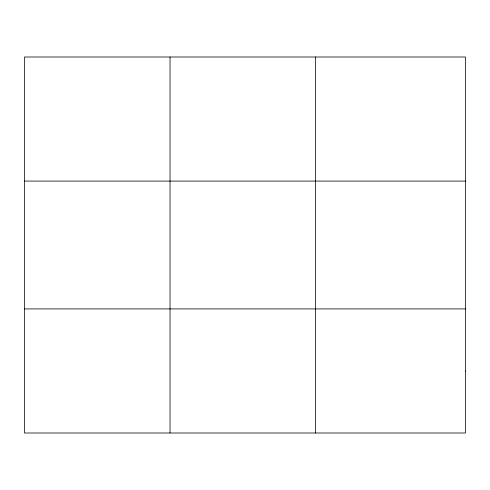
<?xml version="1.0" encoding="UTF-8"?>
<svg xmlns="http://www.w3.org/2000/svg" width="490" height="490" viewBox="0 0 490 490"><rect width="100%" height="100%" fill="white"/><g stroke="black" fill="none" stroke-linecap="round" stroke-linejoin="round"><path stroke-width="0.73" d="M170.03 56.999L170.03 433.001M315.56 56.999L315.56 433.001M24.5 181.079L465.5 181.079M24.5 308.921L465.5 308.921M465.5 370.961L465.5 433.001L24.5 433.001L24.5 56.999L465.5 56.999L465.5 370.961"/></g></svg>
